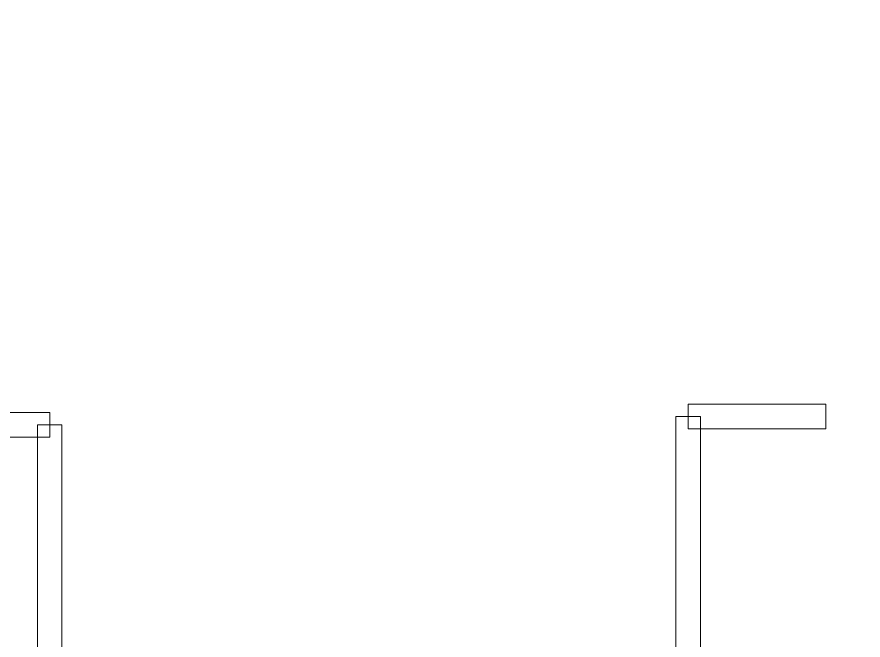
# Model space of a CAD drawing. Header units: millimetres. Extents: x -86 to 67, y -55 to 52.
# Drawn here: x 13.893 to 18.268, y -46.678 to -43.452 of the extents above; entities that cross this region are included whole.
import ezdxf

# ---------------------------------------------------------------- set-up
doc = ezdxf.new("R2010")
doc.units = ezdxf.units.MM
doc.header["$MEASUREMENT"] = 0
doc.layers.add('BG_OUTLINE', color=7, linetype='Continuous')
doc.layers.add('PG_SILKSCREEN_TOP', color=7, linetype='Continuous')

msp = doc.modelspace()

# ---------------------------------------------------------------- linework, layer by layer
at = {"layer": 'BG_OUTLINE', "color": 3, "lineweight": 9}
msp.add_open_spline([(-60.0926, 34.7331), (-60.0926, 34.7331), (63.7724, 34.7331), (63.7724, 34.7331), (63.7724, 34.7331), (64.585, 34.7336), (65.3646, 34.4113), (65.9396, 33.837), (65.9396, 33.837), (66.5146, 33.2627), (66.8379, 32.4797), (66.8384, 31.667), (66.8384, 31.667), (66.8384, 31.667), (66.8412, -52.28), (66.8412, -52.28), (66.8412, -52.28), (66.8412, -52.28), (66.8384, -52.1933), (66.8384, -52.1933), (66.8384, -52.1933), (66.8389, -53.006), (66.5166, -53.7856), (65.9424, -54.3606), (65.9424, -54.3606), (65.3681, -54.9356), (64.585, -55.2589), (63.7724, -55.2594), (63.7724, -55.2594), (63.7724, -55.2594), (-60.1869, -55.2594), (-60.1869, -55.2594), (-60.1869, -55.2594), (-60.1869, -55.2594), (-60.0853, -55.2518), (-60.0853, -55.2518), (-60.0853, -55.2518), (-60.8979, -55.2523), (-61.6775, -54.9299), (-62.2525, -54.3557), (-62.2525, -54.3557), (-62.8275, -53.7814), (-63.1508, -52.9984), (-63.1513, -52.1857), (-63.1513, -52.1857), (-63.1513, -52.1857), (-63.1587, 31.667), (-63.1587, 31.667), (-63.1587, 31.667), (-63.1592, 32.4797), (-62.8369, 33.2593), (-62.2626, 33.8343), (-62.2626, 33.8343), (-61.6883, 34.4093), (-60.9053, 34.7326), (-60.0926, 34.7331)], degree=3, knots=[0, 0, 0, 0, 0.071429, 0.071429, 0.071429, 0.071429, 0.142857, 0.142857, 0.142857, 0.142857, 0.214286, 0.214286, 0.214286, 0.214286, 0.285714, 0.285714, 0.285714, 0.285714, 0.357143, 0.357143, 0.357143, 0.357143, 0.428571, 0.428571, 0.428571, 0.428571, 0.5, 0.5, 0.5, 0.5, 0.571429, 0.571429, 0.571429, 0.571429, 0.642857, 0.642857, 0.642857, 0.642857, 0.714286, 0.714286, 0.714286, 0.714286, 0.785714, 0.785714, 0.785714, 0.785714, 0.857143, 0.857143, 0.857143, 0.857143, 0.928571, 0.928571, 0.928571, 0.928571, 1, 1, 1, 1], dxfattribs=at)
at = {"layer": 'PG_SILKSCREEN_TOP', "color": 6, "lineweight": 9}
for points in [[(18.0756, -45.4575), (18.0756, -45.4575), (18.0756, -45.5845), (18.0756, -45.5845), (18.0756, -45.5845), (18.0756, -45.5845), (17.3644, -45.5845), (17.3644, -45.5845), (17.3644, -45.5845), (17.3644, -45.5845), (17.3644, -45.4575), (17.3644, -45.4575), (17.3644, -45.4575), (17.3644, -45.4575), (18.0756, -45.4575), (18.0756, -45.4575)], [(13.2801, -45.6277), (13.2801, -45.6277), (13.2801, -45.5007), (13.2801, -45.5007), (13.2801, -45.5007), (13.2801, -45.5007), (14.0624, -45.5007), (14.0624, -45.5007), (14.0624, -45.5007), (14.0624, -45.5007), (14.0624, -45.6277), (14.0624, -45.6277), (14.0624, -45.6277), (14.0624, -45.6277), (13.2801, -45.6277), (13.2801, -45.6277)], [(17.3009, -45.521), (17.3009, -45.521), (17.4279, -45.521), (17.4279, -45.521), (17.4279, -45.521), (17.4279, -45.521), (17.4279, -52.521), (17.4279, -52.521), (17.4279, -52.521), (17.4279, -52.521), (17.3009, -52.521), (17.3009, -52.521), (17.3009, -52.521), (17.3009, -52.521), (17.3009, -45.521), (17.3009, -45.521)], [(13.9989, -45.5642), (13.9989, -45.5642), (14.1259, -45.5642), (14.1259, -45.5642), (14.1259, -45.5642), (14.1259, -45.5642), (14.1259, -52.5642), (14.1259, -52.5642), (14.1259, -52.5642), (14.1259, -52.5642), (13.9989, -52.5642), (13.9989, -52.5642), (13.9989, -52.5642), (13.9989, -52.5642), (13.9989, -45.5642), (13.9989, -45.5642)]]:
    msp.add_open_spline(points, degree=3, knots=[0, 0, 0, 0, 0.25, 0.25, 0.25, 0.25, 0.5, 0.5, 0.5, 0.5, 0.75, 0.75, 0.75, 0.75, 1, 1, 1, 1], dxfattribs=at)

doc.saveas('drawing.dxf')
